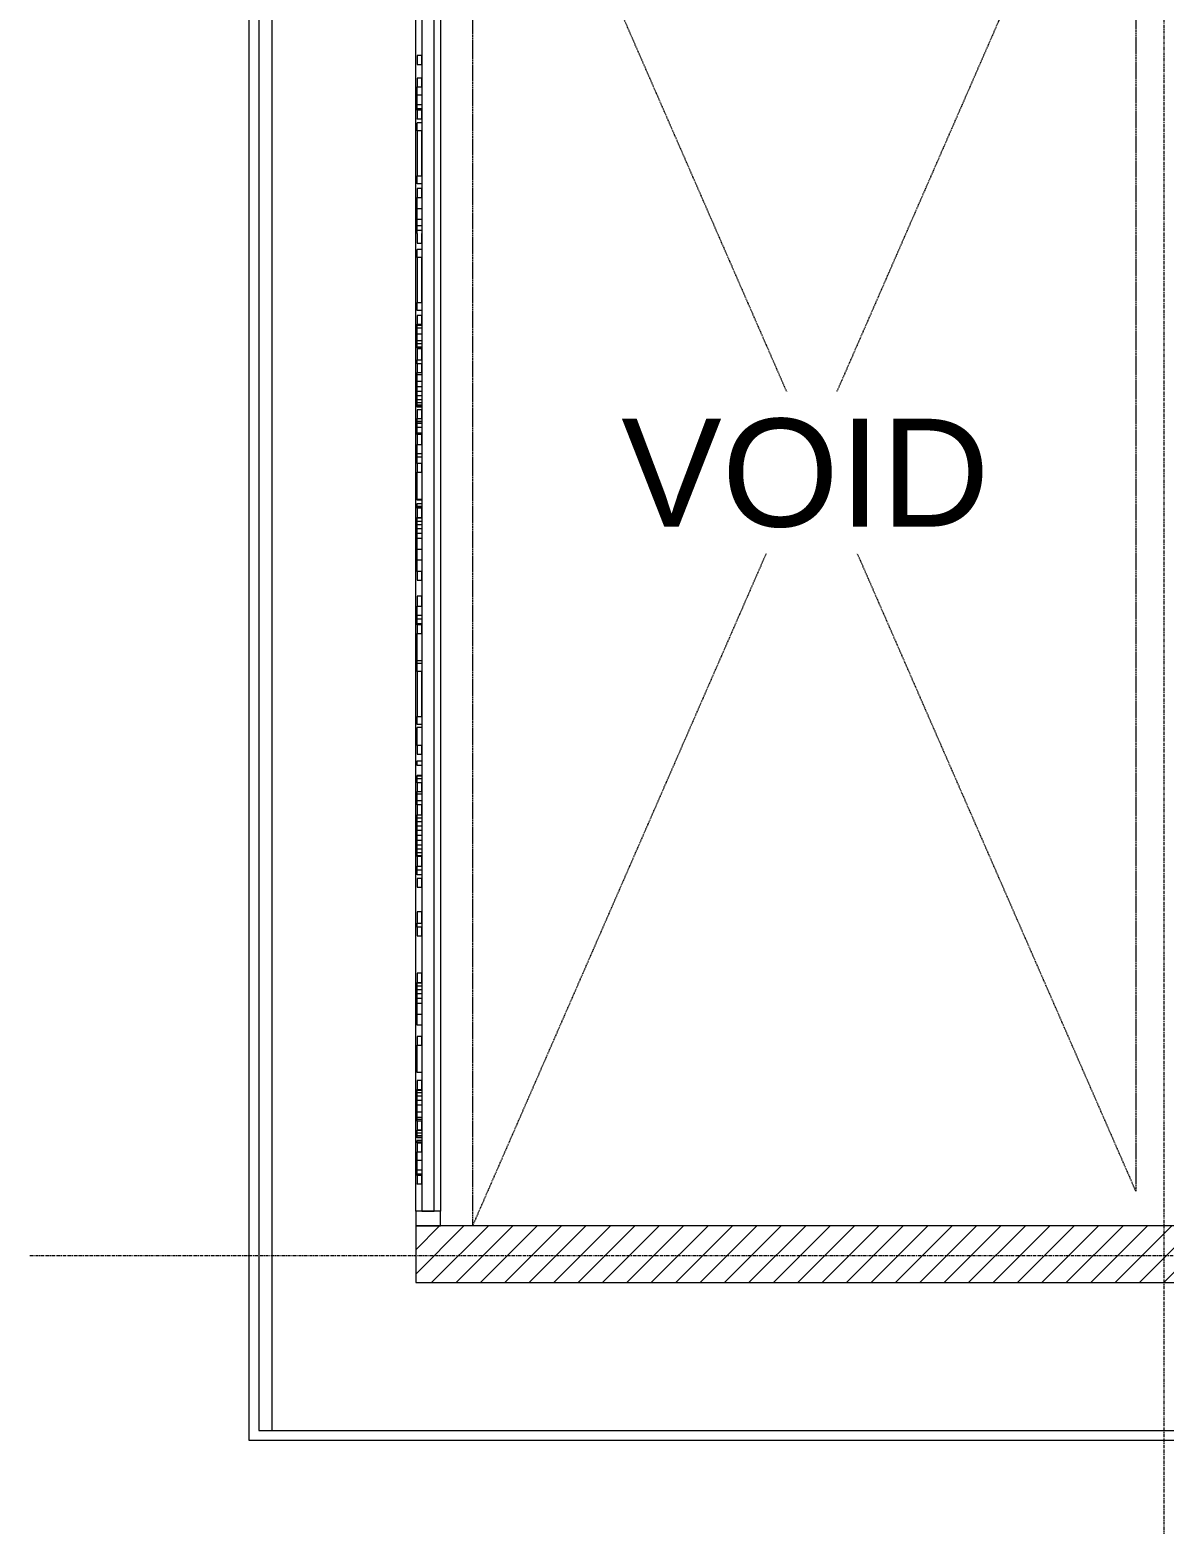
# Model space of a CAD drawing. Header units: inches. Extents: x 22 to 382261, y 22 to 371281.
# Drawn here: x 166187 to 170787, y 52674 to 58732 of the extents above; entities that cross this region are included whole.
import ezdxf

# ---------------------------------------------------------------- set-up
doc = ezdxf.new("R2010")
doc.units = ezdxf.units.IN
doc.header["$MEASUREMENT"] = 0
doc.linetypes.add('Grid Line 1_2_', pattern=[22.225, 12.7, -3.175, 3.175, -3.175])
doc.linetypes.add('Hidden 1_8_', pattern=[4.7625, 3.175, -1.5875])
for name, color, linetype, lineweight in [('A-DETL-HDLN', 90, 'Hidden 1_8_', 9), ('A-GENM', 13, 'Continuous', 9), ('A-WALL-PATT', 111, 'Continuous', 9), ('G-ANNO-TEXT', 231, 'Continuous', 9), ('I-WALL', 2, 'Continuous', 9), ('Q-CASE', 31, 'Continuous', 9), ('S-GRID', 1, 'Continuous', 9)]:
    doc.layers.add(name, color=color, linetype=linetype, lineweight=lineweight)
doc.styles.add('Arial_3', font='arial.ttf', dxfattribs={"height": 412.5})

# ---------------------------------------------------------------- blocks, each defined once
blk = doc.blocks.new('Casework 2 - Casework 2-460057-02- FIRST FLOOR FURNITURE PLAN')
at = {"layer": 'Q-CASE', "lineweight": 18}
for p, q in [((-11518.8, 1708.2), (-11518.8, 1648.2)), ((-11418.8, 1708.2), (-11518.8, 1708.2)), ((-11418.8, 1648.2), (-11418.8, 1708.2)), ((-11518.8, 1648.2), (-11418.8, 1648.2)), ((-11443.8, 1648.2), (-11493.8, 1648.2)), ((-11493.8, 1648.2), (-11493.8, -567.5)), ((-11443.8, -4531.8), (-11443.8, 1648.2)), ((-11493.8, -567.5), (-11493.8, -4531.8)), ((-11518.8, -4531.8), (-11518.8, -4591.8)), ((-11418.8, -4531.8), (-11518.8, -4531.8)), ((-11493.8, -4531.8), (-11443.8, -4531.8)), ((-11418.8, -4591.8), (-11418.8, -4531.8)), ((-11518.8, -4591.8), (-11418.8, -4591.8))]:
    blk.add_line(p, q, dxfattribs=at)
at = {"layer": 'Q-CASE'}
for p, q in [((-11518.8, -4531.8), (-11518.8, 1648.2)), ((-11418.8, 1648.2), (-11418.8, -4531.8))]:
    blk.add_line(p, q, dxfattribs=at)
blk = doc.blocks.new('Casework 3 - Casework 3-482897-02- FIRST FLOOR FURNITURE PLAN')
at = {"layer": 'Q-CASE'}
for p, q in [((-12195, -5461.8), (-12195, 8728.2)), ((-12155.1, 8688.2), (-12155.1, -5421.8)), ((-12101.2, -5421.8), (-12101.2, 8688.2)), ((-12155.1, -5421.8), (1346.2, -5421.8)), ((1386.1, -5461.8), (-12195, -5461.8))]:
    blk.add_line(p, q, dxfattribs=at)

msp = doc.modelspace()

# ---------------------------------------------------------------- hatches: boundary and pattern name
at = {"layer": 'A-WALL-PATT'}
h = msp.add_hatch(dxfattribs=at)
h.set_pattern_fill('FP_1', color=256, style=0, pattern_type=2)
h.set_pattern_definition([(45, (179271.156, 58474.37), (-49.49747, 49.49747), [])])
h.paths.add_polyline_path([(180837.4, 53652.6), (180837.4, 53882.6), (167752.4, 53882.6), (167752.4, 53652.6), (180617.4, 53652.6), (180617.4, 53655.1), (180711.1, 53655.1), (180711.1, 53652.6), (180732.4, 53652.6)])

# ---------------------------------------------------------------- linework, layer by layer
at = {"layer": 'A-DETL-HDLN'}
for p, q in [((167982.4, 60182.6), (167982.4, 53882.6)), ((170672.4, 54024.1), (167982.4, 60182.6)), ((170672.4, 60041), (167982.4, 53882.6)), ((170672.4, 60041), (170672.4, 54024.1)), ((170672.4, 60041), (170672.4, 54024.1))]:
    msp.add_line(p, q, dxfattribs=at)
at = {"layer": 'A-GENM', "lineweight": 18}
for p, q in [((167757.4, 58627.3), (167757.4, 58592)), ((167777.4, 58627.3), (167757.4, 58627.3)), ((167757.4, 58592), (167777.4, 58592)), ((167777.4, 58592), (167777.4, 58627.3)), ((167757.4, 58536.6), (167757.4, 58501.3)), ((167777.4, 58536.6), (167757.4, 58536.6)), ((167777.4, 58501.3), (167777.4, 58536.6)), ((167757.4, 58501.3), (167777.4, 58501.3)), ((167757.4, 58406.2), (167757.4, 58371.6)), ((167777.4, 58406.2), (167757.4, 58406.2)), ((167777.4, 58371.6), (167777.4, 58406.2)), ((167757.4, 58371.6), (167777.4, 58371.6)), ((167757.4, 58323.1), (167757.4, 58140.3)), ((167777.4, 58323.1), (167757.4, 58323.1)), ((167777.4, 58140.3), (167777.4, 58323.1)), ((167757.4, 58140.3), (167777.4, 58140.3)), ((167757.4, 58088.1), (167757.4, 58052.8)), ((167777.4, 58088.1), (167757.4, 58088.1)), ((167757.4, 58052.8), (167777.4, 58052.8)), ((167777.4, 58052.8), (167777.4, 58088.1)), ((167757.4, 57906.8), (167757.4, 57866.8)), ((167757.4, 57866.8), (167777.4, 57866.8)), ((167777.4, 57866.8), (167777.4, 57906.8)), ((167757.4, 57809), (167757.4, 57626.3)), ((167777.4, 57809), (167757.4, 57809)), ((167777.4, 57626.3), (167777.4, 57809)), ((167757.4, 57626.3), (167777.4, 57626.3)), ((167757.4, 57574), (167757.4, 57538.7)), ((167777.4, 57574), (167757.4, 57574)), ((167777.4, 57538.7), (167777.4, 57574)), ((167757.4, 57538.7), (167777.4, 57538.7)), ((167757.4, 57438.6), (167757.4, 57393.4)), ((167777.4, 57438.6), (167757.4, 57438.6)), ((167777.4, 57393.4), (167777.4, 57438.6)), ((167757.4, 57393.4), (167777.4, 57393.4)), ((167757.4, 57377.5), (167757.4, 57342.2)), ((167777.4, 57377.5), (167757.4, 57377.5)), ((167777.4, 57342.2), (167777.4, 57377.5)), ((167757.4, 57342.2), (167777.4, 57342.2)), ((167757.4, 57191), (167757.4, 57155.7)), ((167777.4, 57191), (167757.4, 57191)), ((167777.4, 57155.7), (167777.4, 57191)), ((167757.4, 57155.7), (167777.4, 57155.7)), ((167757.4, 57090.9), (167757.4, 57050.2)), ((167777.4, 57090.9), (167757.4, 57090.9)), ((167777.4, 57050.2), (167777.4, 57090.9)), ((167757.4, 57050.2), (167777.4, 57050.2)), ((167757.4, 56974.3), (167757.4, 56939)), ((167777.4, 56974.3), (167757.4, 56974.3)), ((167777.4, 56939), (167777.4, 56974.3)), ((167757.4, 56939), (167777.4, 56939)), ((167757.4, 56792.7), (167757.4, 56754.3)), ((167777.4, 56792.7), (167757.4, 56792.7)), ((167777.4, 56754.3), (167777.4, 56792.7)), ((167757.4, 56754.3), (167777.4, 56754.3)), ((167757.4, 56535.9), (167757.4, 56500.6)), ((167777.4, 56535.9), (167757.4, 56535.9)), ((167777.4, 56500.6), (167777.4, 56535.9)), ((167757.4, 56500.6), (167777.4, 56500.6)), ((167757.4, 56435.8), (167757.4, 56395.1)), ((167777.4, 56435.8), (167757.4, 56435.8)), ((167777.4, 56395.1), (167777.4, 56435.8)), ((167757.4, 56395.1), (167777.4, 56395.1)), ((167757.4, 56319.2), (167757.4, 56283.9)), ((167777.4, 56319.2), (167757.4, 56319.2)), ((167757.4, 56283.9), (167777.4, 56283.9)), ((167777.4, 56283.9), (167777.4, 56319.2)), ((167757.4, 56130.8), (167757.4, 55948.1)), ((167777.4, 56130.8), (167757.4, 56130.8)), ((167777.4, 55948.1), (167777.4, 56130.8)), ((167757.4, 55948.1), (167777.4, 55948.1)), ((167757.4, 55830.3), (167757.4, 55795)), ((167777.4, 55830.3), (167757.4, 55830.3)), ((167777.4, 55795), (167777.4, 55830.3)), ((167757.4, 55795), (167777.4, 55795)), ((167757.4, 55679.1), (167757.4, 55643.8)), ((167777.4, 55679.1), (167757.4, 55679.1)), ((167777.4, 55643.8), (167777.4, 55679.1)), ((167757.4, 55643.8), (167777.4, 55643.8)), ((167757.4, 55589.7), (167757.4, 55549.5)), ((167777.4, 55589.7), (167757.4, 55589.7)), ((167777.4, 55549.5), (167777.4, 55589.7)), ((167757.4, 55549.5), (167777.4, 55549.5)), ((167757.4, 55381), (167757.4, 55340.5)), ((167777.4, 55381), (167757.4, 55381)), ((167777.4, 55340.5), (167777.4, 55381)), ((167757.4, 55340.5), (167777.4, 55340.5)), ((167757.4, 55291.1), (167757.4, 55255.8)), ((167777.4, 55291.1), (167757.4, 55291.1)), ((167757.4, 55255.8), (167777.4, 55255.8)), ((167777.4, 55255.8), (167777.4, 55291.1)), ((167757.4, 55155.7), (167757.4, 55110.5)), ((167777.4, 55155.7), (167757.4, 55155.7)), ((167777.4, 55110.5), (167777.4, 55155.7)), ((167757.4, 55110.5), (167777.4, 55110.5)), ((167757.4, 55094.5), (167757.4, 55059.3)), ((167777.4, 55094.5), (167757.4, 55094.5)), ((167777.4, 55059.3), (167777.4, 55094.5)), ((167757.4, 55059.3), (167777.4, 55059.3)), ((167757.4, 54907.9), (167757.4, 54869.5)), ((167777.4, 54907.9), (167757.4, 54907.9)), ((167777.4, 54869.5), (167777.4, 54907.9)), ((167757.4, 54869.5), (167777.4, 54869.5)), ((167757.4, 54651), (167757.4, 54615.8)), ((167777.4, 54651), (167757.4, 54651)), ((167777.4, 54615.8), (167777.4, 54651)), ((167757.4, 54615.8), (167777.4, 54615.8)), ((167757.4, 54471.9), (167757.4, 54436.1)), ((167777.4, 54471.9), (167757.4, 54471.9)), ((167777.4, 54436.1), (167777.4, 54471.9)), ((167757.4, 54436.1), (167777.4, 54436.1)), ((167757.4, 54307), (167757.4, 54271)), ((167777.4, 54307), (167757.4, 54307)), ((167777.4, 54271), (167777.4, 54307)), ((167757.4, 54271), (167777.4, 54271)), ((167757.4, 54217.6), (167757.4, 54182.4)), ((167777.4, 54217.6), (167757.4, 54217.6)), ((167757.4, 54182.4), (167777.4, 54182.4)), ((167777.4, 54182.4), (167777.4, 54217.6)), ((167757.4, 54087.2), (167757.4, 54052.7)), ((167777.4, 54087.2), (167757.4, 54087.2)), ((167757.4, 54052.7), (167777.4, 54052.7)), ((167777.4, 54052.7), (167777.4, 54087.2))]:
    msp.add_line(p, q, dxfattribs=at)
at = {"layer": 'A-GENM'}
for p, q in [((167757.4, 58467), (167757.4, 58501.3)), ((167757.4, 58428.1), (167757.4, 58467)), ((167777.4, 58467), (167757.4, 58467)), ((167757.4, 58411.7), (167757.4, 58428.1)), ((167777.4, 58428.1), (167757.4, 58428.1)), ((167757.4, 58406.2), (167757.4, 58411.7)), ((167777.4, 58411.7), (167757.4, 58411.7)), ((167757.4, 58370.3), (167757.4, 58371.6)), ((167777.4, 58370.3), (167757.4, 58370.3)), ((167757.4, 58323.1), (167757.4, 58355.2)), ((167777.4, 58355.2), (167757.4, 58355.2)), ((167757.4, 58108.2), (167757.4, 58140.3)), ((167777.4, 58108.2), (167757.4, 58108.2)), ((167757.4, 58005.7), (167757.4, 58052.8)), ((167757.4, 57962.9), (167757.4, 58005.7)), ((167777.4, 58005.7), (167757.4, 58005.7)), ((167757.4, 57937.4), (167757.4, 57962.9)), ((167777.4, 57962.9), (167757.4, 57962.9)), ((167757.4, 57918.8), (167757.4, 57937.4)), ((167777.4, 57937.4), (167757.4, 57937.4)), ((167757.4, 57906.8), (167757.4, 57918.8)), ((167777.4, 57918.8), (167757.4, 57918.8)), ((167757.4, 57809), (167757.4, 57841.1)), ((167777.4, 57841.1), (167757.4, 57841.1)), ((167757.4, 57594.2), (167757.4, 57626.3)), ((167777.4, 57594.2), (167757.4, 57594.2)), ((167757.4, 57533.2), (167757.4, 57538.7)), ((167757.4, 57523), (167757.4, 57533.2)), ((167777.4, 57533.2), (167757.4, 57533.2)), ((167757.4, 57498.2), (167757.4, 57523)), ((167777.4, 57523), (167757.4, 57523)), ((167757.4, 57471.5), (167757.4, 57498.2)), ((167777.4, 57498.2), (167757.4, 57498.2)), ((167757.4, 57458.8), (167757.4, 57471.5)), ((167777.4, 57471.5), (167757.4, 57471.5)), ((167757.4, 57445.3), (167757.4, 57458.8)), ((167777.4, 57458.8), (167757.4, 57458.8)), ((167777.4, 57445.3), (167757.4, 57445.3)), ((167757.4, 57442), (167757.4, 57444.5)), ((167777.4, 57444.5), (167757.4, 57444.5)), ((167777.4, 57442), (167757.4, 57442)), ((167757.4, 57377.5), (167757.4, 57393.4)), ((167757.4, 57333.2), (167757.4, 57342.2)), ((167757.4, 57306.1), (167757.4, 57333.2)), ((167777.4, 57333.2), (167757.4, 57333.2)), ((167757.4, 57285.1), (167757.4, 57306.1)), ((167777.4, 57306.1), (167757.4, 57306.1)), ((167757.4, 57265.8), (167757.4, 57285.1)), ((167777.4, 57285.1), (167757.4, 57285.1)), ((167757.4, 57248.3), (167757.4, 57265.8)), ((167777.4, 57265.8), (167757.4, 57265.8)), ((167757.4, 57232.4), (167757.4, 57248.3)), ((167777.4, 57248.3), (167757.4, 57248.3)), ((167757.4, 57219.3), (167757.4, 57232.4)), ((167777.4, 57232.4), (167757.4, 57232.4)), ((167757.4, 57210), (167757.4, 57219.3)), ((167777.4, 57219.3), (167757.4, 57219.3)), ((167757.4, 57204.3), (167757.4, 57210)), ((167777.4, 57210), (167757.4, 57210)), ((167757.4, 57202.5), (167757.4, 57204.3)), ((167777.4, 57204.3), (167757.4, 57204.3)), ((167777.4, 57202.5), (167757.4, 57202.5)), ((167757.4, 57143.4), (167757.4, 57155.7)), ((167757.4, 57142.6), (167757.4, 57143.4)), ((167777.4, 57143.4), (167757.4, 57143.4)), ((167757.4, 57135.7), (167757.4, 57142.6)), ((167777.4, 57142.6), (167757.4, 57142.6)), ((167757.4, 57119.1), (167757.4, 57135.7)), ((167777.4, 57135.7), (167757.4, 57135.7)), ((167757.4, 57096.5), (167757.4, 57119.1)), ((167777.4, 57119.1), (167757.4, 57119.1)), ((167757.4, 57090.9), (167757.4, 57096.5)), ((167777.4, 57096.5), (167757.4, 57096.5)), ((167757.4, 57033.3), (167757.4, 57050.2)), ((167757.4, 57012.6), (167757.4, 57033.3)), ((167757.4, 56999.5), (167757.4, 57012.6)), ((167777.4, 57012.6), (167757.4, 57012.6)), ((167777.4, 56999.5), (167757.4, 56999.5)), ((167757.4, 56974.3), (167757.4, 56999)), ((167777.4, 56999), (167757.4, 56999)), ((167757.4, 56828.2), (167757.4, 56939)), ((167777.4, 56828.2), (167757.4, 56828.2)), ((167757.4, 56825.1), (167757.4, 56828.2)), ((167777.4, 56825.1), (167757.4, 56825.1)), ((167757.4, 56798.8), (167757.4, 56812)), ((167757.4, 56812), (167777.4, 56812)), ((167757.4, 56797.3), (167757.4, 56798.8)), ((167777.4, 56798.8), (167757.4, 56798.8)), ((167757.4, 56792.7), (167757.4, 56797.3)), ((167777.4, 56797.3), (167757.4, 56797.3)), ((167757.4, 56752.1), (167757.4, 56754.3)), ((167757.4, 56740), (167757.4, 56752.1)), ((167777.4, 56752.1), (167757.4, 56752.1)), ((167757.4, 56725.2), (167757.4, 56740)), ((167757.4, 56740), (167777.4, 56740)), ((167757.4, 56708.5), (167757.4, 56725.2)), ((167777.4, 56725.2), (167757.4, 56725.2)), ((167757.4, 56689.8), (167757.4, 56708.5)), ((167777.4, 56708.5), (167757.4, 56708.5)), ((167757.4, 56669.3), (167757.4, 56689.8)), ((167777.4, 56689.8), (167757.4, 56689.8)), ((167757.4, 56624.7), (167757.4, 56669.3)), ((167777.4, 56669.3), (167757.4, 56669.3)), ((167757.4, 56581.2), (167757.4, 56624.7)), ((167777.4, 56624.7), (167757.4, 56624.7)), ((167777.4, 56581.2), (167757.4, 56581.2)), ((167757.4, 56535.9), (167757.4, 56581.2)), ((167757.4, 56378.1), (167757.4, 56395.1)), ((167757.4, 56357.4), (167757.4, 56378.1)), ((167757.4, 56344.4), (167757.4, 56357.4)), ((167777.4, 56357.4), (167757.4, 56357.4)), ((167757.4, 56344.4), (167777.4, 56344.4)), ((167757.4, 56323), (167757.4, 56344.4)), ((167757.4, 56319.2), (167757.4, 56323)), ((167777.4, 56323), (167757.4, 56323)), ((167757.4, 56173), (167757.4, 56283.9)), ((167777.4, 56173), (167757.4, 56173)), ((167757.4, 56162.9), (167757.4, 56173)), ((167757.4, 56130.8), (167757.4, 56162.9)), ((167777.4, 56162.9), (167757.4, 56162.9)), ((167757.4, 55916), (167757.4, 55948.1)), ((167777.4, 55916), (167757.4, 55916)), ((167757.4, 55830.3), (167757.4, 55902.9)), ((167777.4, 55902.9), (167757.4, 55902.9)), ((167757.4, 55748.7), (167757.4, 55768.4)), ((167757.4, 55768.4), (167777.4, 55768.4)), ((167777.4, 55748.7), (167757.4, 55748.7)), ((167757.4, 55705.9), (167757.4, 55709.3)), ((167777.4, 55709.3), (167757.4, 55709.3)), ((167757.4, 55695.6), (167757.4, 55705.9)), ((167777.4, 55705.9), (167757.4, 55705.9)), ((167757.4, 55679.5), (167757.4, 55695.6)), ((167777.4, 55695.6), (167757.4, 55695.6)), ((167777.4, 55679.5), (167757.4, 55679.5)), ((167757.4, 55633.7), (167757.4, 55643.8)), ((167757.4, 55607.2), (167757.4, 55633.7)), ((167777.4, 55633.7), (167757.4, 55633.7)), ((167757.4, 55589.7), (167757.4, 55607.2)), ((167757.4, 55607.2), (167777.4, 55607.2)), ((167757.4, 55547.5), (167757.4, 55549.5)), ((167757.4, 55535.3), (167757.4, 55547.5)), ((167777.4, 55547.5), (167757.4, 55547.5)), ((167757.4, 55520.4), (167757.4, 55535.3)), ((167777.4, 55535.3), (167757.4, 55535.3)), ((167757.4, 55503.8), (167757.4, 55520.4)), ((167777.4, 55520.4), (167757.4, 55520.4)), ((167757.4, 55485.4), (167757.4, 55503.8)), ((167777.4, 55503.8), (167757.4, 55503.8)), ((167757.4, 55465.3), (167757.4, 55485.4)), ((167777.4, 55485.4), (167757.4, 55485.4)), ((167757.4, 55445.1), (167757.4, 55465.3)), ((167777.4, 55465.3), (167757.4, 55465.3)), ((167757.4, 55426.6), (167757.4, 55445.1)), ((167777.4, 55445.1), (167757.4, 55445.1)), ((167757.4, 55409.9), (167757.4, 55426.6)), ((167777.4, 55426.6), (167757.4, 55426.6)), ((167757.4, 55394.9), (167757.4, 55409.9)), ((167777.4, 55409.9), (167757.4, 55409.9)), ((167757.4, 55382.6), (167757.4, 55394.9)), ((167777.4, 55394.9), (167757.4, 55394.9)), ((167757.4, 55381), (167757.4, 55382.6)), ((167777.4, 55382.6), (167757.4, 55382.6)), ((167757.4, 55325.4), (167757.4, 55340.5)), ((167757.4, 55305.7), (167757.4, 55325.4)), ((167777.4, 55325.4), (167757.4, 55325.4)), ((167777.4, 55305.7), (167757.4, 55305.7)), ((167757.4, 55094.5), (167757.4, 55110.5)), ((167757.4, 54867.3), (167757.4, 54869.5)), ((167757.4, 54855.2), (167757.4, 54867.3)), ((167777.4, 54867.3), (167757.4, 54867.3)), ((167757.4, 54840.4), (167757.4, 54855.2)), ((167777.4, 54855.2), (167757.4, 54855.2)), ((167757.4, 54823.7), (167757.4, 54840.4)), ((167777.4, 54840.4), (167757.4, 54840.4)), ((167757.4, 54805), (167757.4, 54823.7)), ((167777.4, 54823.7), (167757.4, 54823.7)), ((167757.4, 54784.4), (167757.4, 54805)), ((167777.4, 54805), (167757.4, 54805)), ((167757.4, 54739.9), (167757.4, 54784.4)), ((167777.4, 54784.4), (167757.4, 54784.4)), ((167757.4, 54696.4), (167757.4, 54739.9)), ((167777.4, 54739.9), (167757.4, 54739.9)), ((167777.4, 54696.4), (167757.4, 54696.4)), ((167757.4, 54504.9), (167757.4, 54615.8)), ((167777.4, 54504.9), (167757.4, 54504.9)), ((167757.4, 54431.7), (167757.4, 54436.1)), ((167757.4, 54422.1), (167757.4, 54431.7)), ((167777.4, 54431.7), (167757.4, 54431.7)), ((167757.4, 54408.4), (167757.4, 54422.1)), ((167777.4, 54422.1), (167757.4, 54422.1)), ((167757.4, 54391.4), (167757.4, 54408.4)), ((167777.4, 54408.4), (167757.4, 54408.4)), ((167757.4, 54371.5), (167757.4, 54391.4)), ((167777.4, 54391.4), (167757.4, 54391.4)), ((167757.4, 54344.1), (167757.4, 54371.5)), ((167777.4, 54371.5), (167757.4, 54371.5)), ((167757.4, 54322.2), (167757.4, 54344.1)), ((167777.4, 54344.1), (167757.4, 54344.1)), ((167757.4, 54313.6), (167757.4, 54322.2)), ((167777.4, 54322.2), (167757.4, 54322.2)), ((167757.4, 54307.7), (167757.4, 54313.6)), ((167777.4, 54313.6), (167757.4, 54313.6)), ((167757.4, 54307), (167757.4, 54307.7)), ((167777.4, 54307.7), (167757.4, 54307.7)), ((167757.4, 54258.2), (167757.4, 54270.7)), ((167777.4, 54270.7), (167757.4, 54270.7)), ((167757.4, 54248.2), (167757.4, 54258.2)), ((167777.4, 54258.2), (167757.4, 54258.2)), ((167757.4, 54241.6), (167757.4, 54248.2)), ((167777.4, 54248.2), (167757.4, 54248.2)), ((167757.4, 54239.4), (167757.4, 54241.6)), ((167777.4, 54241.6), (167757.4, 54241.6)), ((167777.4, 54239.4), (167757.4, 54239.4)), ((167757.4, 54227.1), (167757.4, 54229.3)), ((167777.4, 54229.3), (167757.4, 54229.3)), ((167757.4, 54220.2), (167757.4, 54227.1)), ((167777.4, 54227.1), (167757.4, 54227.1)), ((167757.4, 54218.9), (167757.4, 54220.2)), ((167777.4, 54220.2), (167757.4, 54220.2)), ((167757.4, 54148), (167757.4, 54182.4)), ((167757.4, 54109.2), (167757.4, 54148)), ((167777.4, 54148), (167757.4, 54148)), ((167757.4, 54092.8), (167757.4, 54109.2)), ((167777.4, 54109.2), (167757.4, 54109.2)), ((167757.4, 54087.2), (167757.4, 54092.8)), ((167777.4, 54092.8), (167757.4, 54092.8)), ((167757.4, 54051.3), (167757.4, 54052.7)), ((167777.4, 54051.3), (167757.4, 54051.3))]:
    msp.add_line(p, q, dxfattribs=at)
at = {"layer": 'I-WALL', "lineweight": 18}
for p, q in [((180502.4, 53882.6), (167752.4, 53882.6)), ((167752.4, 53882.6), (167752.4, 53652.6)), ((167752.4, 53652.6), (180617.4, 53652.6))]:
    msp.add_line(p, q, dxfattribs=at)
at = {"layer": 'S-GRID', "linetype": 'Grid Line 1_2_'}
for p, q in [((170787.4, 49071), (170787.4, 73485.1)), ((166187.4, 53762.6), (205150.3, 53762.6))]:
    msp.add_line(p, q, dxfattribs=at)

# ---------------------------------------------------------------- block references
at = {"layer": 'Q-CASE'}
for name in ['Casework 3 - Casework 3-482897-02- FIRST FLOOR FURNITURE PLAN', 'Casework 2 - Casework 2-460057-02- FIRST FLOOR FURNITURE PLAN']:
    msp.add_blockref(name, (179271.2, 58474.4), dxfattribs=at)

# ---------------------------------------------------------------- next in the draw order: texts
at = {"layer": 'G-ANNO-TEXT', "color": 7, "insert": (168585.7, 57155.4), "char_height": 437.5, "width": 1809.81, "attachment_point": 1, "style": 'Arial_3', "bg_fill": 3, "box_fill_scale": 1.25, "bg_fill_color": 256, "bg_fill_true_color": 13158600, "bg_fill_transparency": 0}
msp.add_mtext('VOID', dxfattribs=at)

doc.saveas('drawing.dxf')
